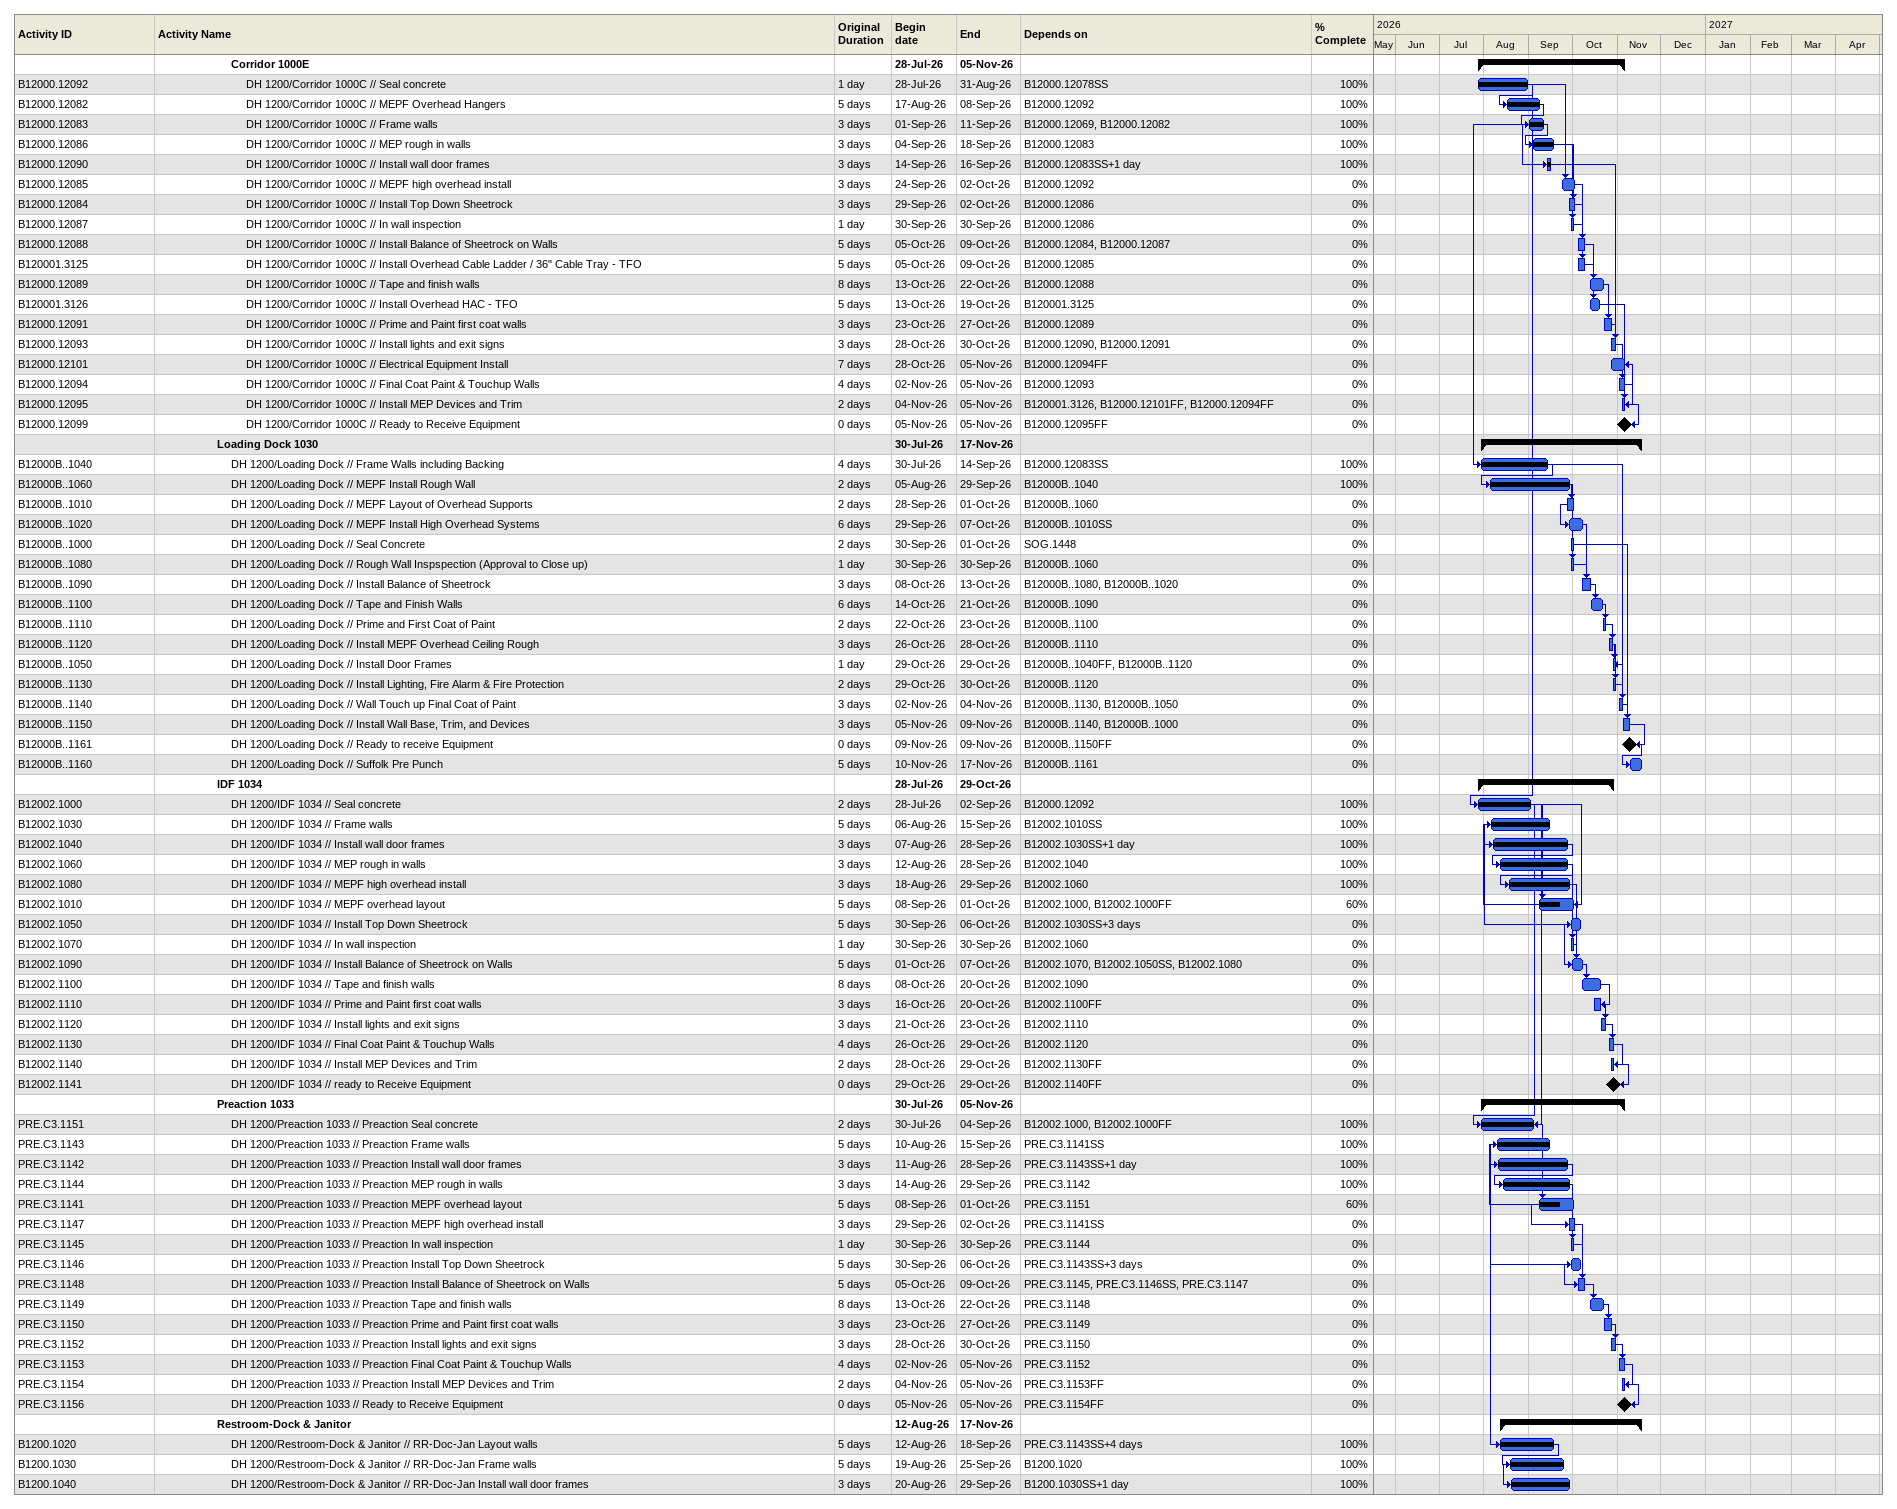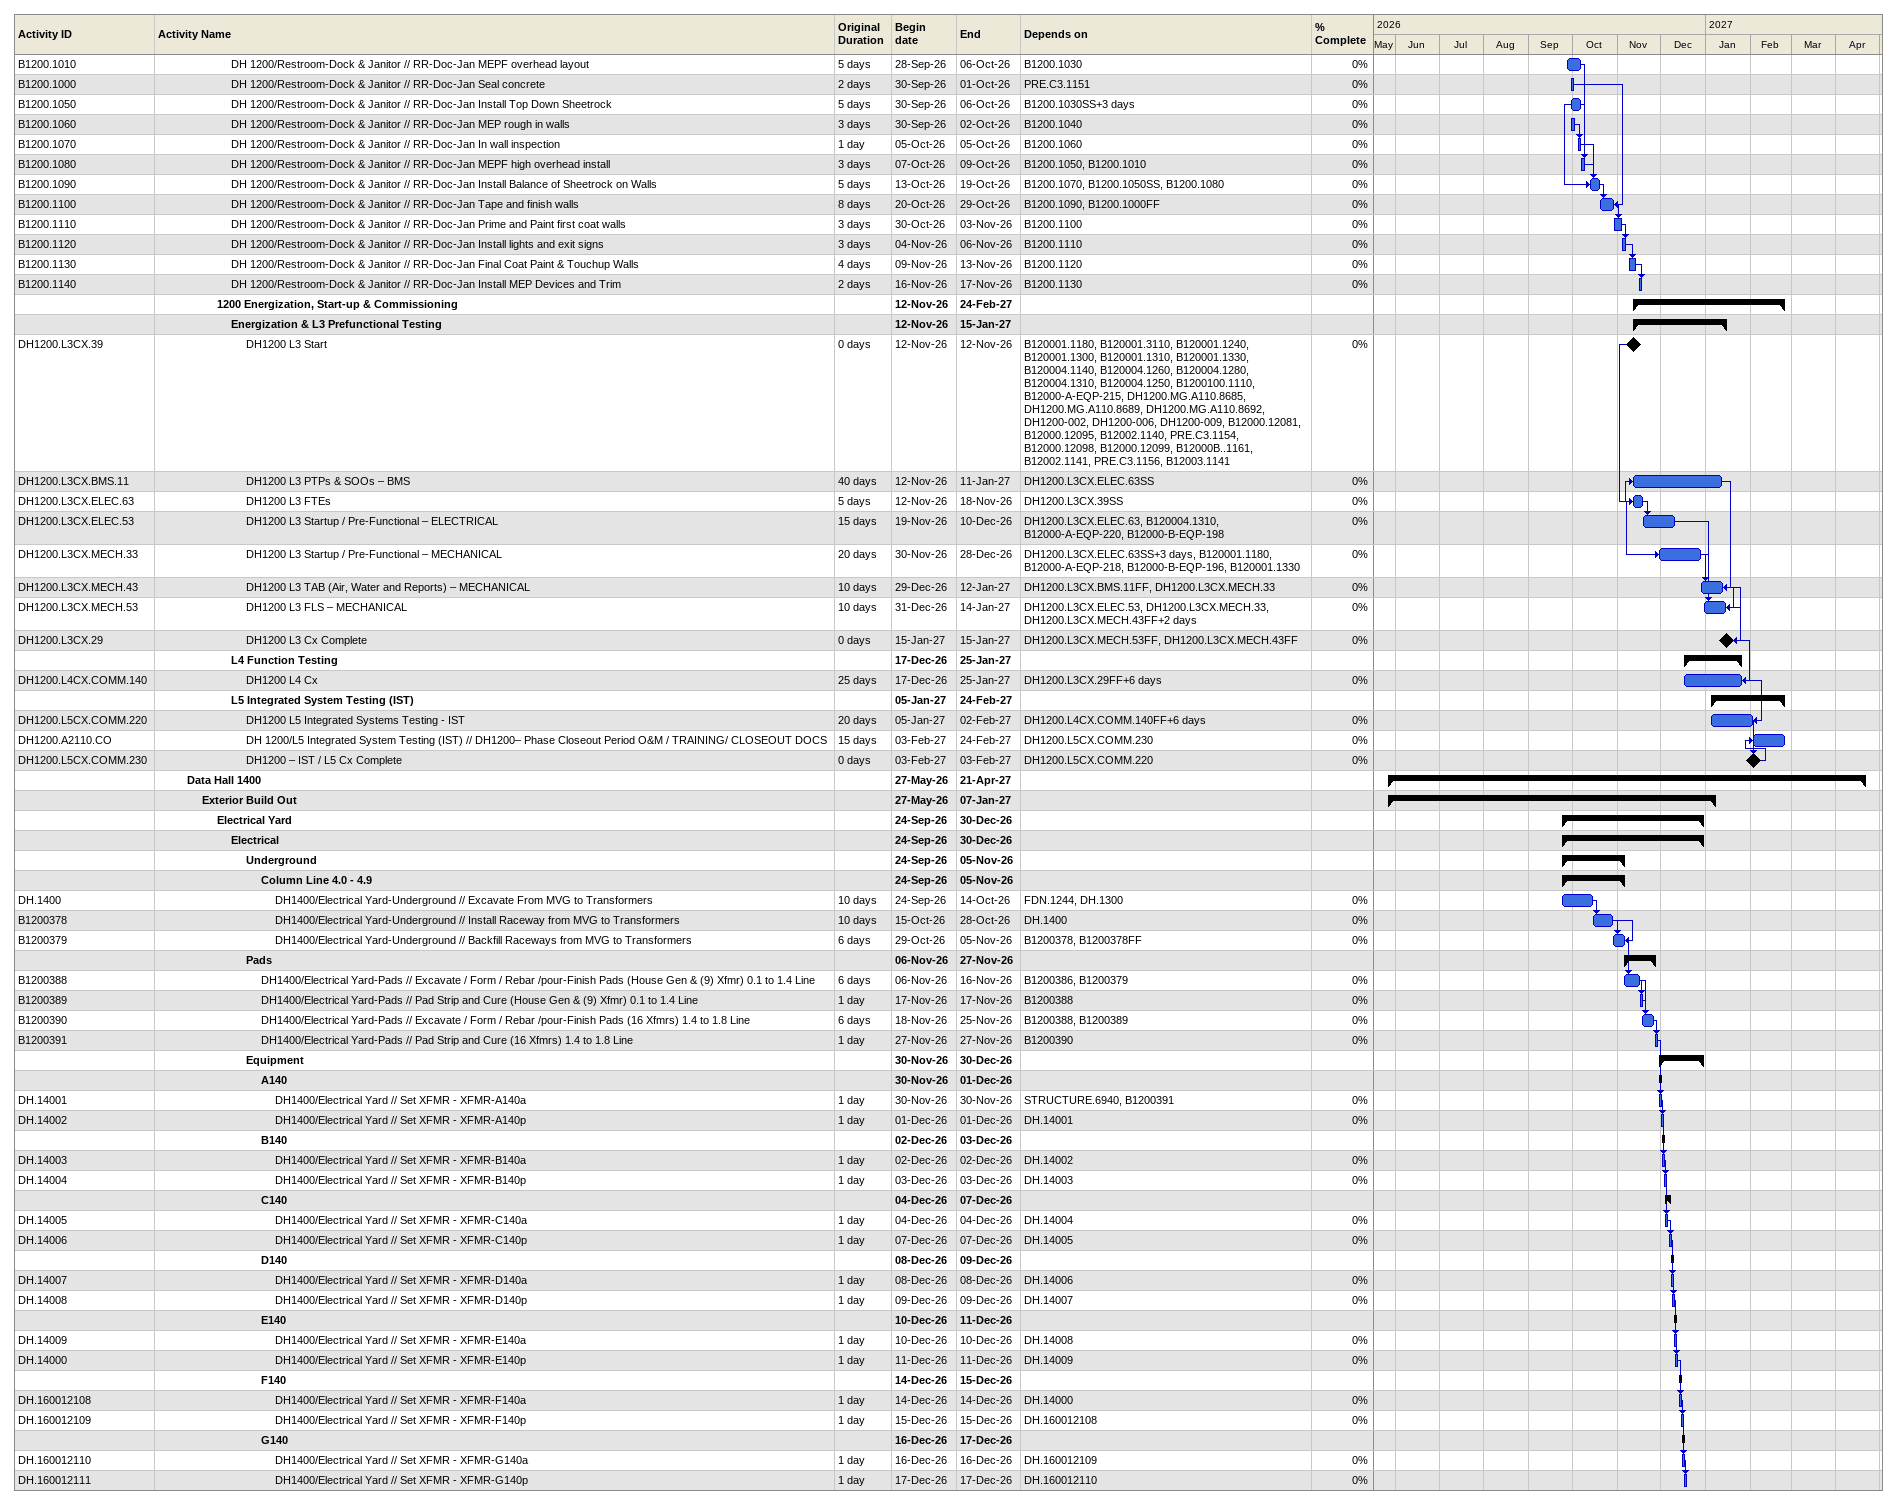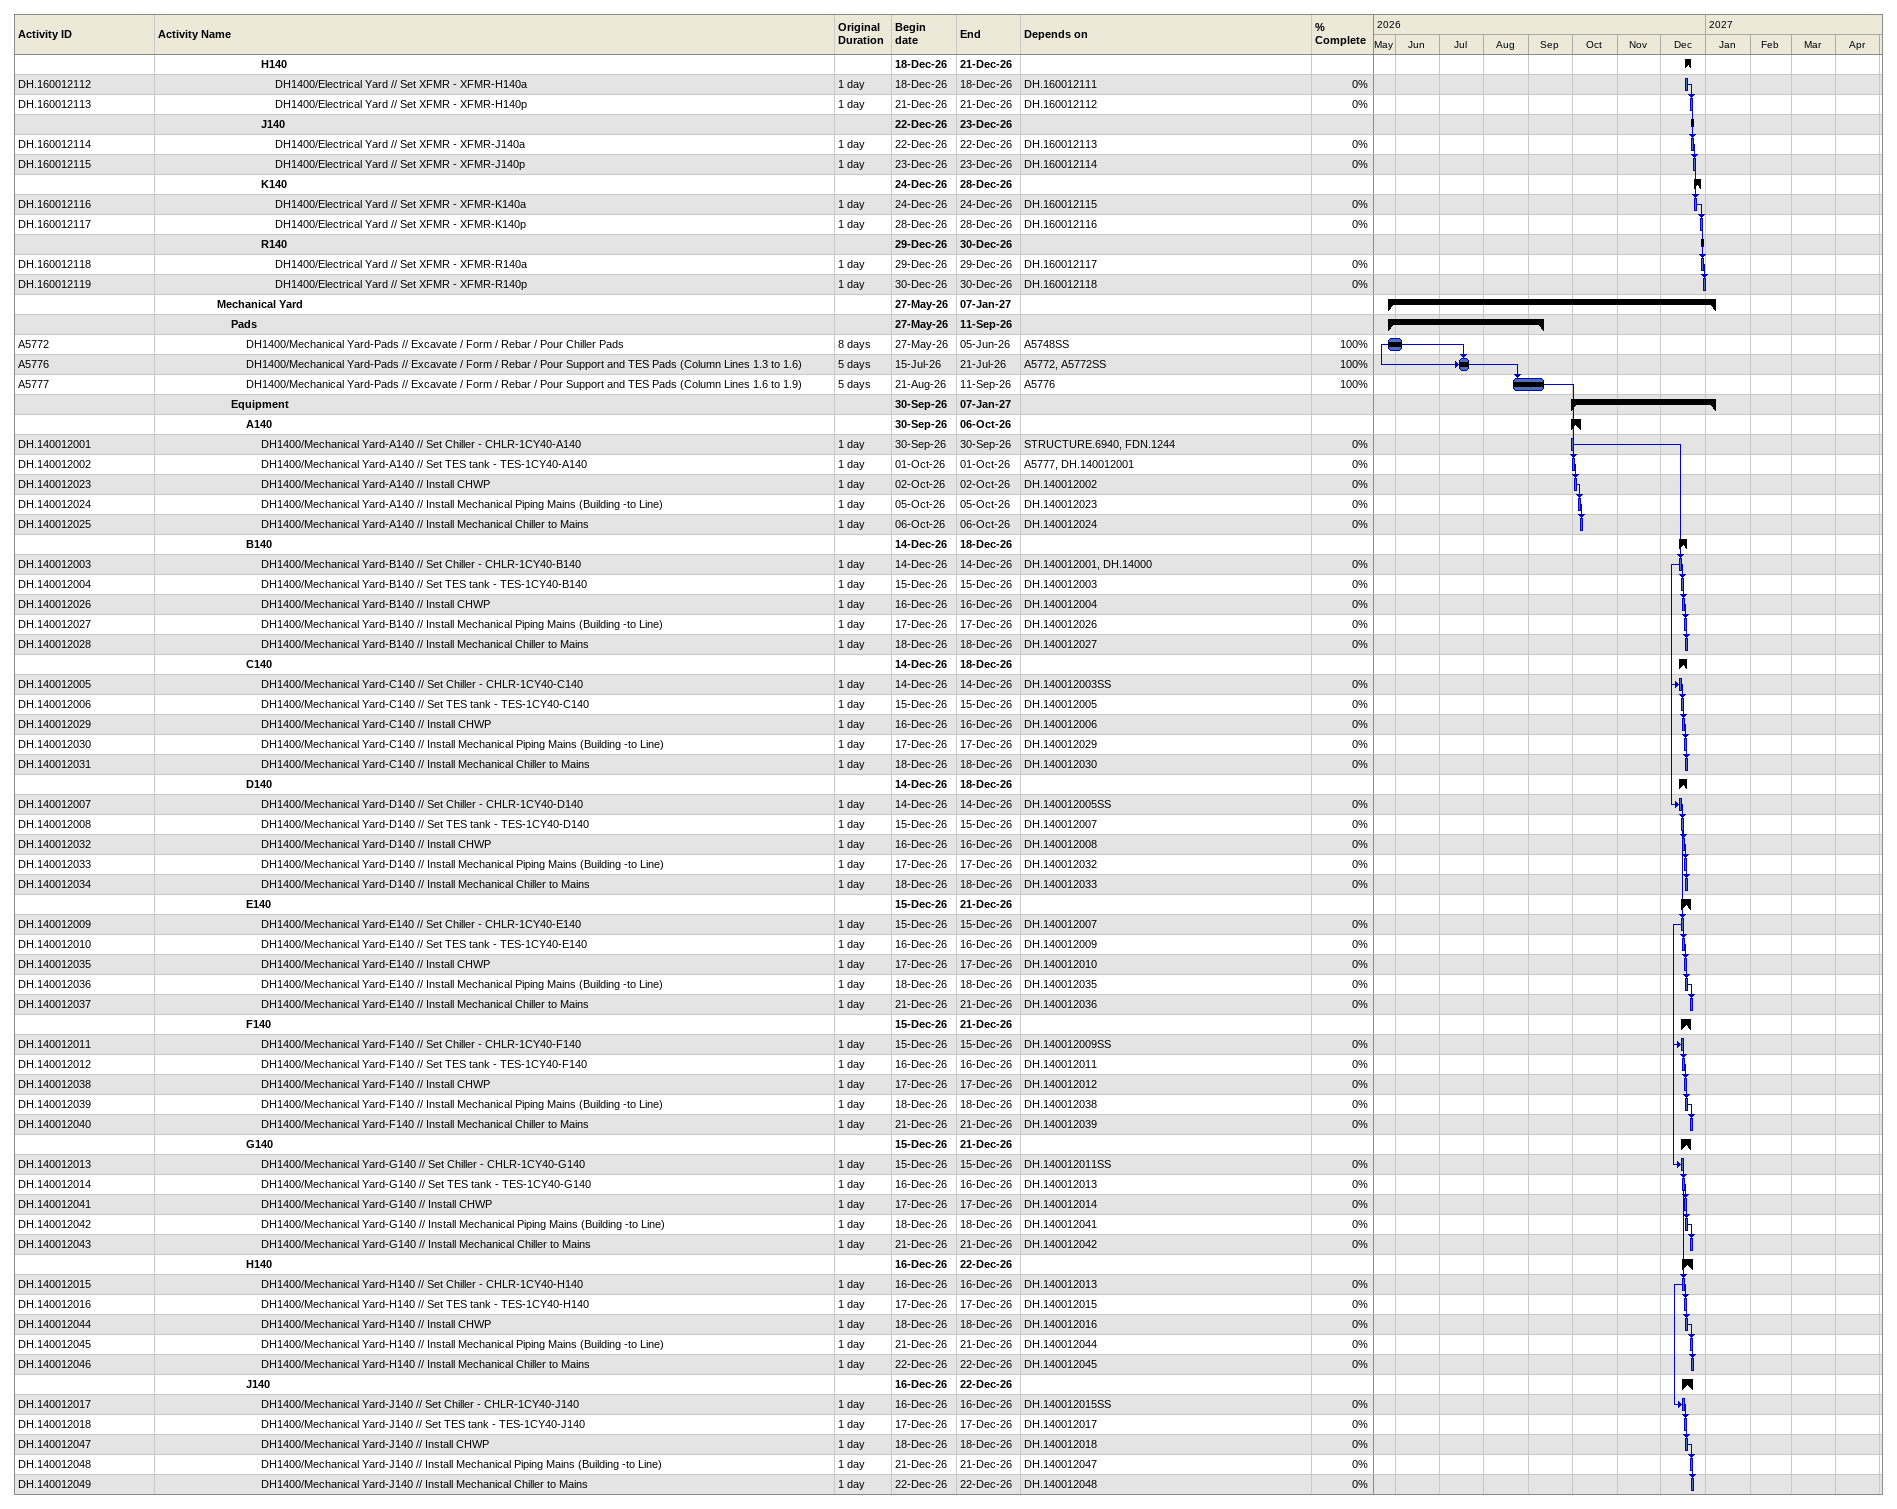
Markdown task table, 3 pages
| ID | Level | Task | Original duration | Start | Finish | Predecessors | % complete |
|---|---|---|---|---|---|---|---|
|  | 6 | **Corridor 1000E** |  | 2026-07-28 | 2026-11-05 |  |  |
| B12000.12092 | 7 | DH 1200/Corridor 1000C // Seal concrete | 1d | 2026-07-28 | 2026-08-31 | B12000.12078SS | 100 |
| B12000.12082 | 7 | DH 1200/Corridor 1000C // MEPF Overhead Hangers | 5d | 2026-08-17 | 2026-09-08 | B12000.12092 | 100 |
| B12000.12083 | 7 | DH 1200/Corridor 1000C // Frame walls | 3d | 2026-09-01 | 2026-09-11 | B12000.12069, B12000.12082 | 100 |
| B12000.12086 | 7 | DH 1200/Corridor 1000C // MEP rough in walls | 3d | 2026-09-04 | 2026-09-18 | B12000.12083 | 100 |
| B12000.12090 | 7 | DH 1200/Corridor 1000C // Install wall door frames | 3d | 2026-09-14 | 2026-09-16 | B12000.12083SS+1d | 100 |
| B12000.12085 | 7 | DH 1200/Corridor 1000C // MEPF high overhead install | 3d | 2026-09-24 | 2026-10-02 | B12000.12092 | 0 |
| B12000.12084 | 7 | DH 1200/Corridor 1000C // Install Top Down Sheetrock | 3d | 2026-09-29 | 2026-10-02 | B12000.12086 | 0 |
| B12000.12087 | 7 | DH 1200/Corridor 1000C // In wall inspection | 1d | 2026-09-30 | 2026-09-30 | B12000.12086 | 0 |
| B12000.12088 | 7 | DH 1200/Corridor 1000C // Install Balance of Sheetrock on Walls | 5d | 2026-10-05 | 2026-10-09 | B12000.12084, B12000.12087 | 0 |
| B120001.3125 | 7 | DH 1200/Corridor 1000C // Install Overhead Cable Ladder / 36" Cable Tray - TFO | 5d | 2026-10-05 | 2026-10-09 | B12000.12085 | 0 |
| B12000.12089 | 7 | DH 1200/Corridor 1000C // Tape and finish walls | 8d | 2026-10-13 | 2026-10-22 | B12000.12088 | 0 |
| B120001.3126 | 7 | DH 1200/Corridor 1000C // Install Overhead HAC - TFO | 5d | 2026-10-13 | 2026-10-19 | B120001.3125 | 0 |
| B12000.12091 | 7 | DH 1200/Corridor 1000C // Prime and Paint first coat walls | 3d | 2026-10-23 | 2026-10-27 | B12000.12089 | 0 |
| B12000.12093 | 7 | DH 1200/Corridor 1000C // Install lights and exit signs | 3d | 2026-10-28 | 2026-10-30 | B12000.12090, B12000.12091 | 0 |
| B12000.12101 | 7 | DH 1200/Corridor 1000C // Electrical Equipment Install | 7d | 2026-10-28 | 2026-11-05 | B12000.12094FF | 0 |
| B12000.12094 | 7 | DH 1200/Corridor 1000C // Final Coat Paint & Touchup Walls | 4d | 2026-11-02 | 2026-11-05 | B12000.12093 | 0 |
| B12000.12095 | 7 | DH 1200/Corridor 1000C // Install MEP Devices and Trim | 2d | 2026-11-04 | 2026-11-05 | B120001.3126, B12000.12101FF, B12000.12094FF | 0 |
| B12000.12099 | 7 | DH 1200/Corridor 1000C // Ready to Receive Equipment | 0d | 2026-11-05 | 2026-11-05 | B12000.12095FF | 0 |
|  | 5 | **Loading Dock 1030** |  | 2026-07-30 | 2026-11-17 |  |  |
| B12000B..1040 | 6 | DH 1200/Loading Dock // Frame Walls including Backing | 4d | 2026-07-30 | 2026-09-14 | B12000.12083SS | 100 |
| B12000B..1060 | 6 | DH 1200/Loading Dock // MEPF Install Rough Wall | 2d | 2026-08-05 | 2026-09-29 | B12000B..1040 | 100 |
| B12000B..1010 | 6 | DH 1200/Loading Dock // MEPF Layout of Overhead Supports | 2d | 2026-09-28 | 2026-10-01 | B12000B..1060 | 0 |
| B12000B..1020 | 6 | DH 1200/Loading Dock // MEPF Install High Overhead Systems | 6d | 2026-09-29 | 2026-10-07 | B12000B..1010SS | 0 |
| B12000B..1000 | 6 | DH 1200/Loading Dock // Seal Concrete | 2d | 2026-09-30 | 2026-10-01 | SOG.1448 | 0 |
| B12000B..1080 | 6 | DH 1200/Loading Dock // Rough Wall Inspspection (Approval to Close up) | 1d | 2026-09-30 | 2026-09-30 | B12000B..1060 | 0 |
| B12000B..1090 | 6 | DH 1200/Loading Dock // Install Balance of Sheetrock | 3d | 2026-10-08 | 2026-10-13 | B12000B..1080, B12000B..1020 | 0 |
| B12000B..1100 | 6 | DH 1200/Loading Dock // Tape and Finish Walls | 6d | 2026-10-14 | 2026-10-21 | B12000B..1090 | 0 |
| B12000B..1110 | 6 | DH 1200/Loading Dock // Prime and First Coat of Paint | 2d | 2026-10-22 | 2026-10-23 | B12000B..1100 | 0 |
| B12000B..1120 | 6 | DH 1200/Loading Dock // Install MEPF Overhead Ceiling Rough | 3d | 2026-10-26 | 2026-10-28 | B12000B..1110 | 0 |
| B12000B..1050 | 6 | DH 1200/Loading Dock // Install Door Frames | 1d | 2026-10-29 | 2026-10-29 | B12000B..1040FF, B12000B..1120 | 0 |
| B12000B..1130 | 6 | DH 1200/Loading Dock // Install Lighting, Fire Alarm & Fire Protection | 2d | 2026-10-29 | 2026-10-30 | B12000B..1120 | 0 |
| B12000B..1140 | 6 | DH 1200/Loading Dock // Wall Touch up Final Coat of Paint | 3d | 2026-11-02 | 2026-11-04 | B12000B..1130, B12000B..1050 | 0 |
| B12000B..1150 | 6 | DH 1200/Loading Dock // Install Wall Base, Trim, and Devices | 3d | 2026-11-05 | 2026-11-09 | B12000B..1140, B12000B..1000 | 0 |
| B12000B..1161 | 6 | DH 1200/Loading Dock // Ready to receive Equipment | 0d | 2026-11-09 | 2026-11-09 | B12000B..1150FF | 0 |
| B12000B..1160 | 6 | DH 1200/Loading Dock // Suffolk Pre Punch | 5d | 2026-11-10 | 2026-11-17 | B12000B..1161 | 0 |
|  | 5 | **IDF 1034** |  | 2026-07-28 | 2026-10-29 |  |  |
| B12002.1000 | 6 | DH 1200/IDF 1034 // Seal concrete | 2d | 2026-07-28 | 2026-09-02 | B12000.12092 | 100 |
| B12002.1030 | 6 | DH 1200/IDF 1034 // Frame walls | 5d | 2026-08-06 | 2026-09-15 | B12002.1010SS | 100 |
| B12002.1040 | 6 | DH 1200/IDF 1034 // Install wall door frames | 3d | 2026-08-07 | 2026-09-28 | B12002.1030SS+1d | 100 |
| B12002.1060 | 6 | DH 1200/IDF 1034 // MEP rough in walls | 3d | 2026-08-12 | 2026-09-28 | B12002.1040 | 100 |
| B12002.1080 | 6 | DH 1200/IDF 1034 // MEPF high overhead install | 3d | 2026-08-18 | 2026-09-29 | B12002.1060 | 100 |
| B12002.1010 | 6 | DH 1200/IDF 1034 // MEPF overhead layout | 5d | 2026-09-08 | 2026-10-01 | B12002.1000, B12002.1000FF | 60 |
| B12002.1050 | 6 | DH 1200/IDF 1034 // Install Top Down Sheetrock | 5d | 2026-09-30 | 2026-10-06 | B12002.1030SS+3d | 0 |
| B12002.1070 | 6 | DH 1200/IDF 1034 // In wall inspection | 1d | 2026-09-30 | 2026-09-30 | B12002.1060 | 0 |
| B12002.1090 | 6 | DH 1200/IDF 1034 // Install Balance of Sheetrock on Walls | 5d | 2026-10-01 | 2026-10-07 | B12002.1070, B12002.1050SS, B12002.1080 | 0 |
| B12002.1100 | 6 | DH 1200/IDF 1034 // Tape and finish walls | 8d | 2026-10-08 | 2026-10-20 | B12002.1090 | 0 |
| B12002.1110 | 6 | DH 1200/IDF 1034 // Prime and Paint first coat walls | 3d | 2026-10-16 | 2026-10-20 | B12002.1100FF | 0 |
| B12002.1120 | 6 | DH 1200/IDF 1034 // Install lights and exit signs | 3d | 2026-10-21 | 2026-10-23 | B12002.1110 | 0 |
| B12002.1130 | 6 | DH 1200/IDF 1034 // Final Coat Paint & Touchup Walls | 4d | 2026-10-26 | 2026-10-29 | B12002.1120 | 0 |
| B12002.1140 | 6 | DH 1200/IDF 1034 // Install MEP Devices and Trim | 2d | 2026-10-28 | 2026-10-29 | B12002.1130FF | 0 |
| B12002.1141 | 6 | DH 1200/IDF 1034 // ready to Receive Equipment | 0d | 2026-10-29 | 2026-10-29 | B12002.1140FF | 0 |
|  | 5 | **Preaction 1033** |  | 2026-07-30 | 2026-11-05 |  |  |
| PRE.C3.1151 | 6 | DH 1200/Preaction 1033 // Preaction Seal concrete | 2d | 2026-07-30 | 2026-09-04 | B12002.1000, B12002.1000FF | 100 |
| PRE.C3.1143 | 6 | DH 1200/Preaction 1033 // Preaction Frame walls | 5d | 2026-08-10 | 2026-09-15 | PRE.C3.1141SS | 100 |
| PRE.C3.1142 | 6 | DH 1200/Preaction 1033 // Preaction Install wall door frames | 3d | 2026-08-11 | 2026-09-28 | PRE.C3.1143SS+1d | 100 |
| PRE.C3.1144 | 6 | DH 1200/Preaction 1033 // Preaction MEP rough in walls | 3d | 2026-08-14 | 2026-09-29 | PRE.C3.1142 | 100 |
| PRE.C3.1141 | 6 | DH 1200/Preaction 1033 // Preaction MEPF overhead layout | 5d | 2026-09-08 | 2026-10-01 | PRE.C3.1151 | 60 |
| PRE.C3.1147 | 6 | DH 1200/Preaction 1033 // Preaction MEPF high overhead install | 3d | 2026-09-29 | 2026-10-02 | PRE.C3.1141SS | 0 |
| PRE.C3.1145 | 6 | DH 1200/Preaction 1033 // Preaction In wall inspection | 1d | 2026-09-30 | 2026-09-30 | PRE.C3.1144 | 0 |
| PRE.C3.1146 | 6 | DH 1200/Preaction 1033 // Preaction Install Top Down Sheetrock | 5d | 2026-09-30 | 2026-10-06 | PRE.C3.1143SS+3d | 0 |
| PRE.C3.1148 | 6 | DH 1200/Preaction 1033 // Preaction Install Balance of Sheetrock on Walls | 5d | 2026-10-05 | 2026-10-09 | PRE.C3.1145, PRE.C3.1146SS, PRE.C3.1147 | 0 |
| PRE.C3.1149 | 6 | DH 1200/Preaction 1033 // Preaction Tape and finish walls | 8d | 2026-10-13 | 2026-10-22 | PRE.C3.1148 | 0 |
| PRE.C3.1150 | 6 | DH 1200/Preaction 1033 // Preaction Prime and Paint first coat walls | 3d | 2026-10-23 | 2026-10-27 | PRE.C3.1149 | 0 |
| PRE.C3.1152 | 6 | DH 1200/Preaction 1033 // Preaction Install lights and exit signs | 3d | 2026-10-28 | 2026-10-30 | PRE.C3.1150 | 0 |
| PRE.C3.1153 | 6 | DH 1200/Preaction 1033 // Preaction Final Coat Paint & Touchup Walls | 4d | 2026-11-02 | 2026-11-05 | PRE.C3.1152 | 0 |
| PRE.C3.1154 | 6 | DH 1200/Preaction 1033 // Preaction Install MEP Devices and Trim | 2d | 2026-11-04 | 2026-11-05 | PRE.C3.1153FF | 0 |
| PRE.C3.1156 | 6 | DH 1200/Preaction 1033 // Ready to Receive Equipment | 0d | 2026-11-05 | 2026-11-05 | PRE.C3.1154FF | 0 |
|  | 5 | **Restroom-Dock & Janitor** |  | 2026-08-12 | 2026-11-17 |  |  |
| B1200.1020 | 6 | DH 1200/Restroom-Dock & Janitor // RR-Doc-Jan Layout walls | 5d | 2026-08-12 | 2026-09-18 | PRE.C3.1143SS+4d | 100 |
| B1200.1030 | 6 | DH 1200/Restroom-Dock & Janitor // RR-Doc-Jan Frame walls | 5d | 2026-08-19 | 2026-09-25 | B1200.1020 | 100 |
| B1200.1040 | 6 | DH 1200/Restroom-Dock & Janitor // RR-Doc-Jan Install wall door frames | 3d | 2026-08-20 | 2026-09-29 | B1200.1030SS+1d | 100 |
| B1200.1010 | 6 | DH 1200/Restroom-Dock & Janitor // RR-Doc-Jan MEPF overhead layout | 5d | 2026-09-28 | 2026-10-06 | B1200.1030 | 0 |
| B1200.1000 | 6 | DH 1200/Restroom-Dock & Janitor // RR-Doc-Jan Seal concrete | 2d | 2026-09-30 | 2026-10-01 | PRE.C3.1151 | 0 |
| B1200.1050 | 6 | DH 1200/Restroom-Dock & Janitor // RR-Doc-Jan Install Top Down Sheetrock | 5d | 2026-09-30 | 2026-10-06 | B1200.1030SS+3d | 0 |
| B1200.1060 | 6 | DH 1200/Restroom-Dock & Janitor // RR-Doc-Jan MEP rough in walls | 3d | 2026-09-30 | 2026-10-02 | B1200.1040 | 0 |
| B1200.1070 | 6 | DH 1200/Restroom-Dock & Janitor // RR-Doc-Jan In wall inspection | 1d | 2026-10-05 | 2026-10-05 | B1200.1060 | 0 |
| B1200.1080 | 6 | DH 1200/Restroom-Dock & Janitor // RR-Doc-Jan MEPF high overhead install | 3d | 2026-10-07 | 2026-10-09 | B1200.1050, B1200.1010 | 0 |
| B1200.1090 | 6 | DH 1200/Restroom-Dock & Janitor // RR-Doc-Jan Install Balance of Sheetrock on Walls | 5d | 2026-10-13 | 2026-10-19 | B1200.1070, B1200.1050SS, B1200.1080 | 0 |
| B1200.1100 | 6 | DH 1200/Restroom-Dock & Janitor // RR-Doc-Jan Tape and finish walls | 8d | 2026-10-20 | 2026-10-29 | B1200.1090, B1200.1000FF | 0 |
| B1200.1110 | 6 | DH 1200/Restroom-Dock & Janitor // RR-Doc-Jan Prime and Paint first coat walls | 3d | 2026-10-30 | 2026-11-03 | B1200.1100 | 0 |
| B1200.1120 | 6 | DH 1200/Restroom-Dock & Janitor // RR-Doc-Jan Install lights and exit signs | 3d | 2026-11-04 | 2026-11-06 | B1200.1110 | 0 |
| B1200.1130 | 6 | DH 1200/Restroom-Dock & Janitor // RR-Doc-Jan Final Coat Paint & Touchup Walls | 4d | 2026-11-09 | 2026-11-13 | B1200.1120 | 0 |
| B1200.1140 | 6 | DH 1200/Restroom-Dock & Janitor // RR-Doc-Jan Install MEP Devices and Trim | 2d | 2026-11-16 | 2026-11-17 | B1200.1130 | 0 |
|  | 5 | **1200 Energization, Start-up & Commissioning** |  | 2026-11-12 | 2027-02-24 |  |  |
|  | 6 | **Energization & L3 Prefunctional Testing** |  | 2026-11-12 | 2027-01-15 |  |  |
| DH1200.L3CX.39 | 7 | DH1200 L3 Start | 0d | 2026-11-12 | 2026-11-12 | B120001.1180, B120001.3110, B120001.1240, B120001.1300, B120001.1310, B120001.1330, B120004.1140, B120004.1260, B120004.1280, B120004.1310, B120004.1250, B1200100.1110, B12000-A-EQP-215, DH1200.MG.A110.8685, DH1200.MG.A110.8689, DH1200.MG.A110.8692, DH1200-002, DH1200-006, DH1200-009, B12000.12081, B12000.12095, B12002.1140, PRE.C3.1154, B12000.12098, B12000.12099, B12000B..1161, B12002.1141, PRE.C3.1156, B12003.1141 | 0 |
| DH1200.L3CX.BMS.11 | 7 | DH1200 L3 PTPs & SOOs – BMS | 40d | 2026-11-12 | 2027-01-11 | DH1200.L3CX.ELEC.63SS | 0 |
| DH1200.L3CX.ELEC.63 | 7 | DH1200 L3 FTEs | 5d | 2026-11-12 | 2026-11-18 | DH1200.L3CX.39SS | 0 |
| DH1200.L3CX.ELEC.53 | 7 | DH1200 L3 Startup / Pre-Functional – ELECTRICAL | 15d | 2026-11-19 | 2026-12-10 | DH1200.L3CX.ELEC.63, B120004.1310, B12000-A-EQP-220, B12000-B-EQP-198 | 0 |
| DH1200.L3CX.MECH.33 | 7 | DH1200 L3 Startup / Pre-Functional – MECHANICAL | 20d | 2026-11-30 | 2026-12-28 | DH1200.L3CX.ELEC.63SS+3d, B120001.1180, B12000-A-EQP-218, B12000-B-EQP-196, B120001.1330 | 0 |
| DH1200.L3CX.MECH.43 | 7 | DH1200 L3 TAB (Air, Water and Reports) – MECHANICAL | 10d | 2026-12-29 | 2027-01-12 | DH1200.L3CX.BMS.11FF, DH1200.L3CX.MECH.33 | 0 |
| DH1200.L3CX.MECH.53 | 7 | DH1200 L3 FLS – MECHANICAL | 10d | 2026-12-31 | 2027-01-14 | DH1200.L3CX.ELEC.53, DH1200.L3CX.MECH.33, DH1200.L3CX.MECH.43FF+2d | 0 |
| DH1200.L3CX.29 | 7 | DH1200 L3 Cx Complete | 0d | 2027-01-15 | 2027-01-15 | DH1200.L3CX.MECH.53FF, DH1200.L3CX.MECH.43FF | 0 |
|  | 6 | **L4 Function Testing** |  | 2026-12-17 | 2027-01-25 |  |  |
| DH1200.L4CX.COMM.140 | 7 | DH1200 L4 Cx | 25d | 2026-12-17 | 2027-01-25 | DH1200.L3CX.29FF+6d | 0 |
|  | 6 | **L5 Integrated System Testing (IST)** |  | 2027-01-05 | 2027-02-24 |  |  |
| DH1200.L5CX.COMM.220 | 7 | DH1200 L5 Integrated Systems Testing - IST | 20d | 2027-01-05 | 2027-02-02 | DH1200.L4CX.COMM.140FF+6d | 0 |
| DH1200.A2110.CO | 7 | DH 1200/L5 Integrated System Testing (IST) // DH1200– Phase Closeout Period O&M / TRAINING/ CLOSEOUT DOCS | 15d | 2027-02-03 | 2027-02-24 | DH1200.L5CX.COMM.230 | 0 |
| DH1200.L5CX.COMM.230 | 7 | DH1200 – IST / L5 Cx Complete | 0d | 2027-02-03 | 2027-02-03 | DH1200.L5CX.COMM.220 | 0 |
|  | 3 | **Data Hall 1400** |  | 2026-05-27 | 2027-04-21 |  |  |
|  | 4 | **Exterior Build Out** |  | 2026-05-27 | 2027-01-07 |  |  |
|  | 5 | **Electrical Yard** |  | 2026-09-24 | 2026-12-30 |  |  |
|  | 6 | **Electrical** |  | 2026-09-24 | 2026-12-30 |  |  |
|  | 7 | **Underground** |  | 2026-09-24 | 2026-11-05 |  |  |
|  | 8 | **Column Line 4.0 - 4.9** |  | 2026-09-24 | 2026-11-05 |  |  |
| DH.1400 | 9 | DH1400/Electrical Yard-Underground // Excavate From MVG to Transformers | 10d | 2026-09-24 | 2026-10-14 | FDN.1244, DH.1300 | 0 |
| B1200378 | 9 | DH1400/Electrical Yard-Underground // Install Raceway from MVG to Transformers | 10d | 2026-10-15 | 2026-10-28 | DH.1400 | 0 |
| B1200379 | 9 | DH1400/Electrical Yard-Underground // Backfill Raceways from MVG to Transformers | 6d | 2026-10-29 | 2026-11-05 | B1200378, B1200378FF | 0 |
|  | 7 | **Pads** |  | 2026-11-06 | 2026-11-27 |  |  |
| B1200388 | 8 | DH1400/Electrical Yard-Pads // Excavate / Form / Rebar /pour-Finish Pads (House Gen & (9) Xfmr) 0.1 to 1.4 Line | 6d | 2026-11-06 | 2026-11-16 | B1200386, B1200379 | 0 |
| B1200389 | 8 | DH1400/Electrical Yard-Pads // Pad Strip and Cure (House Gen & (9) Xfmr) 0.1 to 1.4 Line | 1d | 2026-11-17 | 2026-11-17 | B1200388 | 0 |
| B1200390 | 8 | DH1400/Electrical Yard-Pads // Excavate / Form / Rebar /pour-Finish Pads (16 Xfmrs) 1.4 to 1.8 Line | 6d | 2026-11-18 | 2026-11-25 | B1200388, B1200389 | 0 |
| B1200391 | 8 | DH1400/Electrical Yard-Pads // Pad Strip and Cure (16 Xfmrs) 1.4 to 1.8 Line | 1d | 2026-11-27 | 2026-11-27 | B1200390 | 0 |
|  | 7 | **Equipment** |  | 2026-11-30 | 2026-12-30 |  |  |
|  | 8 | **A140** |  | 2026-11-30 | 2026-12-01 |  |  |
| DH.14001 | 9 | DH1400/Electrical Yard // Set XFMR - XFMR-A140a | 1d | 2026-11-30 | 2026-11-30 | STRUCTURE.6940, B1200391 | 0 |
| DH.14002 | 9 | DH1400/Electrical Yard // Set XFMR - XFMR-A140p | 1d | 2026-12-01 | 2026-12-01 | DH.14001 | 0 |
|  | 8 | **B140** |  | 2026-12-02 | 2026-12-03 |  |  |
| DH.14003 | 9 | DH1400/Electrical Yard // Set XFMR - XFMR-B140a | 1d | 2026-12-02 | 2026-12-02 | DH.14002 | 0 |
| DH.14004 | 9 | DH1400/Electrical Yard // Set XFMR - XFMR-B140p | 1d | 2026-12-03 | 2026-12-03 | DH.14003 | 0 |
|  | 8 | **C140** |  | 2026-12-04 | 2026-12-07 |  |  |
| DH.14005 | 9 | DH1400/Electrical Yard // Set XFMR - XFMR-C140a | 1d | 2026-12-04 | 2026-12-04 | DH.14004 | 0 |
| DH.14006 | 9 | DH1400/Electrical Yard // Set XFMR - XFMR-C140p | 1d | 2026-12-07 | 2026-12-07 | DH.14005 | 0 |
|  | 8 | **D140** |  | 2026-12-08 | 2026-12-09 |  |  |
| DH.14007 | 9 | DH1400/Electrical Yard // Set XFMR - XFMR-D140a | 1d | 2026-12-08 | 2026-12-08 | DH.14006 | 0 |
| DH.14008 | 9 | DH1400/Electrical Yard // Set XFMR - XFMR-D140p | 1d | 2026-12-09 | 2026-12-09 | DH.14007 | 0 |
|  | 8 | **E140** |  | 2026-12-10 | 2026-12-11 |  |  |
| DH.14009 | 9 | DH1400/Electrical Yard // Set XFMR - XFMR-E140a | 1d | 2026-12-10 | 2026-12-10 | DH.14008 | 0 |
| DH.14000 | 9 | DH1400/Electrical Yard // Set XFMR - XFMR-E140p | 1d | 2026-12-11 | 2026-12-11 | DH.14009 | 0 |
|  | 8 | **F140** |  | 2026-12-14 | 2026-12-15 |  |  |
| DH.160012108 | 9 | DH1400/Electrical Yard // Set XFMR - XFMR-F140a | 1d | 2026-12-14 | 2026-12-14 | DH.14000 | 0 |
| DH.160012109 | 9 | DH1400/Electrical Yard // Set XFMR - XFMR-F140p | 1d | 2026-12-15 | 2026-12-15 | DH.160012108 | 0 |
|  | 8 | **G140** |  | 2026-12-16 | 2026-12-17 |  |  |
| DH.160012110 | 9 | DH1400/Electrical Yard // Set XFMR - XFMR-G140a | 1d | 2026-12-16 | 2026-12-16 | DH.160012109 | 0 |
| DH.160012111 | 9 | DH1400/Electrical Yard // Set XFMR - XFMR-G140p | 1d | 2026-12-17 | 2026-12-17 | DH.160012110 | 0 |
|  | 8 | **H140** |  | 2026-12-18 | 2026-12-21 |  |  |
| DH.160012112 | 9 | DH1400/Electrical Yard // Set XFMR - XFMR-H140a | 1d | 2026-12-18 | 2026-12-18 | DH.160012111 | 0 |
| DH.160012113 | 9 | DH1400/Electrical Yard // Set XFMR - XFMR-H140p | 1d | 2026-12-21 | 2026-12-21 | DH.160012112 | 0 |
|  | 8 | **J140** |  | 2026-12-22 | 2026-12-23 |  |  |
| DH.160012114 | 9 | DH1400/Electrical Yard // Set XFMR - XFMR-J140a | 1d | 2026-12-22 | 2026-12-22 | DH.160012113 | 0 |
| DH.160012115 | 9 | DH1400/Electrical Yard // Set XFMR - XFMR-J140p | 1d | 2026-12-23 | 2026-12-23 | DH.160012114 | 0 |
|  | 8 | **K140** |  | 2026-12-24 | 2026-12-28 |  |  |
| DH.160012116 | 9 | DH1400/Electrical Yard // Set XFMR - XFMR-K140a | 1d | 2026-12-24 | 2026-12-24 | DH.160012115 | 0 |
| DH.160012117 | 9 | DH1400/Electrical Yard // Set XFMR - XFMR-K140p | 1d | 2026-12-28 | 2026-12-28 | DH.160012116 | 0 |
|  | 8 | **R140** |  | 2026-12-29 | 2026-12-30 |  |  |
| DH.160012118 | 9 | DH1400/Electrical Yard // Set XFMR - XFMR-R140a | 1d | 2026-12-29 | 2026-12-29 | DH.160012117 | 0 |
| DH.160012119 | 9 | DH1400/Electrical Yard // Set XFMR - XFMR-R140p | 1d | 2026-12-30 | 2026-12-30 | DH.160012118 | 0 |
|  | 5 | **Mechanical Yard** |  | 2026-05-27 | 2027-01-07 |  |  |
|  | 6 | **Pads** |  | 2026-05-27 | 2026-09-11 |  |  |
| A5772 | 7 | DH1400/Mechanical Yard-Pads // Excavate / Form / Rebar / Pour Chiller Pads | 8d | 2026-05-27 | 2026-06-05 | A5748SS | 100 |
| A5776 | 7 | DH1400/Mechanical Yard-Pads // Excavate / Form / Rebar / Pour Support and TES Pads (Column Lines 1.3 to 1.6) | 5d | 2026-07-15 | 2026-07-21 | A5772, A5772SS | 100 |
| A5777 | 7 | DH1400/Mechanical Yard-Pads // Excavate / Form / Rebar / Pour Support and TES Pads (Column Lines 1.6 to 1.9) | 5d | 2026-08-21 | 2026-09-11 | A5776 | 100 |
|  | 6 | **Equipment** |  | 2026-09-30 | 2027-01-07 |  |  |
|  | 7 | **A140** |  | 2026-09-30 | 2026-10-06 |  |  |
| DH.140012001 | 8 | DH1400/Mechanical Yard-A140 // Set Chiller - CHLR-1CY40-A140 | 1d | 2026-09-30 | 2026-09-30 | STRUCTURE.6940, FDN.1244 | 0 |
| DH.140012002 | 8 | DH1400/Mechanical Yard-A140 // Set TES tank - TES-1CY40-A140 | 1d | 2026-10-01 | 2026-10-01 | A5777, DH.140012001 | 0 |
| DH.140012023 | 8 | DH1400/Mechanical Yard-A140 // Install CHWP | 1d | 2026-10-02 | 2026-10-02 | DH.140012002 | 0 |
| DH.140012024 | 8 | DH1400/Mechanical Yard-A140 // Install Mechanical Piping Mains (Building -to Line) | 1d | 2026-10-05 | 2026-10-05 | DH.140012023 | 0 |
| DH.140012025 | 8 | DH1400/Mechanical Yard-A140 // Install Mechanical Chiller to Mains | 1d | 2026-10-06 | 2026-10-06 | DH.140012024 | 0 |
|  | 7 | **B140** |  | 2026-12-14 | 2026-12-18 |  |  |
| DH.140012003 | 8 | DH1400/Mechanical Yard-B140 // Set Chiller - CHLR-1CY40-B140 | 1d | 2026-12-14 | 2026-12-14 | DH.140012001, DH.14000 | 0 |
| DH.140012004 | 8 | DH1400/Mechanical Yard-B140 // Set TES tank - TES-1CY40-B140 | 1d | 2026-12-15 | 2026-12-15 | DH.140012003 | 0 |
| DH.140012026 | 8 | DH1400/Mechanical Yard-B140 // Install CHWP | 1d | 2026-12-16 | 2026-12-16 | DH.140012004 | 0 |
| DH.140012027 | 8 | DH1400/Mechanical Yard-B140 // Install Mechanical Piping Mains (Building -to Line) | 1d | 2026-12-17 | 2026-12-17 | DH.140012026 | 0 |
| DH.140012028 | 8 | DH1400/Mechanical Yard-B140 // Install Mechanical Chiller to Mains | 1d | 2026-12-18 | 2026-12-18 | DH.140012027 | 0 |
|  | 7 | **C140** |  | 2026-12-14 | 2026-12-18 |  |  |
| DH.140012005 | 8 | DH1400/Mechanical Yard-C140 // Set Chiller - CHLR-1CY40-C140 | 1d | 2026-12-14 | 2026-12-14 | DH.140012003SS | 0 |
| DH.140012006 | 8 | DH1400/Mechanical Yard-C140 // Set TES tank - TES-1CY40-C140 | 1d | 2026-12-15 | 2026-12-15 | DH.140012005 | 0 |
| DH.140012029 | 8 | DH1400/Mechanical Yard-C140 // Install CHWP | 1d | 2026-12-16 | 2026-12-16 | DH.140012006 | 0 |
| DH.140012030 | 8 | DH1400/Mechanical Yard-C140 // Install Mechanical Piping Mains (Building -to Line) | 1d | 2026-12-17 | 2026-12-17 | DH.140012029 | 0 |
| DH.140012031 | 8 | DH1400/Mechanical Yard-C140 // Install Mechanical Chiller to Mains | 1d | 2026-12-18 | 2026-12-18 | DH.140012030 | 0 |
|  | 7 | **D140** |  | 2026-12-14 | 2026-12-18 |  |  |
| DH.140012007 | 8 | DH1400/Mechanical Yard-D140 // Set Chiller - CHLR-1CY40-D140 | 1d | 2026-12-14 | 2026-12-14 | DH.140012005SS | 0 |
| DH.140012008 | 8 | DH1400/Mechanical Yard-D140 // Set TES tank - TES-1CY40-D140 | 1d | 2026-12-15 | 2026-12-15 | DH.140012007 | 0 |
| DH.140012032 | 8 | DH1400/Mechanical Yard-D140 // Install CHWP | 1d | 2026-12-16 | 2026-12-16 | DH.140012008 | 0 |
| DH.140012033 | 8 | DH1400/Mechanical Yard-D140 // Install Mechanical Piping Mains (Building -to Line) | 1d | 2026-12-17 | 2026-12-17 | DH.140012032 | 0 |
| DH.140012034 | 8 | DH1400/Mechanical Yard-D140 // Install Mechanical Chiller to Mains | 1d | 2026-12-18 | 2026-12-18 | DH.140012033 | 0 |
|  | 7 | **E140** |  | 2026-12-15 | 2026-12-21 |  |  |
| DH.140012009 | 8 | DH1400/Mechanical Yard-E140 // Set Chiller - CHLR-1CY40-E140 | 1d | 2026-12-15 | 2026-12-15 | DH.140012007 | 0 |
| DH.140012010 | 8 | DH1400/Mechanical Yard-E140 // Set TES tank - TES-1CY40-E140 | 1d | 2026-12-16 | 2026-12-16 | DH.140012009 | 0 |
| DH.140012035 | 8 | DH1400/Mechanical Yard-E140 // Install CHWP | 1d | 2026-12-17 | 2026-12-17 | DH.140012010 | 0 |
| DH.140012036 | 8 | DH1400/Mechanical Yard-E140 // Install Mechanical Piping Mains (Building -to Line) | 1d | 2026-12-18 | 2026-12-18 | DH.140012035 | 0 |
| DH.140012037 | 8 | DH1400/Mechanical Yard-E140 // Install Mechanical Chiller to Mains | 1d | 2026-12-21 | 2026-12-21 | DH.140012036 | 0 |
|  | 7 | **F140** |  | 2026-12-15 | 2026-12-21 |  |  |
| DH.140012011 | 8 | DH1400/Mechanical Yard-F140 // Set Chiller - CHLR-1CY40-F140 | 1d | 2026-12-15 | 2026-12-15 | DH.140012009SS | 0 |
| DH.140012012 | 8 | DH1400/Mechanical Yard-F140 // Set TES tank - TES-1CY40-F140 | 1d | 2026-12-16 | 2026-12-16 | DH.140012011 | 0 |
| DH.140012038 | 8 | DH1400/Mechanical Yard-F140 // Install CHWP | 1d | 2026-12-17 | 2026-12-17 | DH.140012012 | 0 |
| DH.140012039 | 8 | DH1400/Mechanical Yard-F140 // Install Mechanical Piping Mains (Building -to Line) | 1d | 2026-12-18 | 2026-12-18 | DH.140012038 | 0 |
| DH.140012040 | 8 | DH1400/Mechanical Yard-F140 // Install Mechanical Chiller to Mains | 1d | 2026-12-21 | 2026-12-21 | DH.140012039 | 0 |
|  | 7 | **G140** |  | 2026-12-15 | 2026-12-21 |  |  |
| DH.140012013 | 8 | DH1400/Mechanical Yard-G140 // Set Chiller - CHLR-1CY40-G140 | 1d | 2026-12-15 | 2026-12-15 | DH.140012011SS | 0 |
| DH.140012014 | 8 | DH1400/Mechanical Yard-G140 // Set TES tank - TES-1CY40-G140 | 1d | 2026-12-16 | 2026-12-16 | DH.140012013 | 0 |
| DH.140012041 | 8 | DH1400/Mechanical Yard-G140 // Install CHWP | 1d | 2026-12-17 | 2026-12-17 | DH.140012014 | 0 |
| DH.140012042 | 8 | DH1400/Mechanical Yard-G140 // Install Mechanical Piping Mains (Building -to Line) | 1d | 2026-12-18 | 2026-12-18 | DH.140012041 | 0 |
| DH.140012043 | 8 | DH1400/Mechanical Yard-G140 // Install Mechanical Chiller to Mains | 1d | 2026-12-21 | 2026-12-21 | DH.140012042 | 0 |
|  | 7 | **H140** |  | 2026-12-16 | 2026-12-22 |  |  |
| DH.140012015 | 8 | DH1400/Mechanical Yard-H140 // Set Chiller - CHLR-1CY40-H140 | 1d | 2026-12-16 | 2026-12-16 | DH.140012013 | 0 |
| DH.140012016 | 8 | DH1400/Mechanical Yard-H140 // Set TES tank - TES-1CY40-H140 | 1d | 2026-12-17 | 2026-12-17 | DH.140012015 | 0 |
| DH.140012044 | 8 | DH1400/Mechanical Yard-H140 // Install CHWP | 1d | 2026-12-18 | 2026-12-18 | DH.140012016 | 0 |
| DH.140012045 | 8 | DH1400/Mechanical Yard-H140 // Install Mechanical Piping Mains (Building -to Line) | 1d | 2026-12-21 | 2026-12-21 | DH.140012044 | 0 |
| DH.140012046 | 8 | DH1400/Mechanical Yard-H140 // Install Mechanical Chiller to Mains | 1d | 2026-12-22 | 2026-12-22 | DH.140012045 | 0 |
|  | 7 | **J140** |  | 2026-12-16 | 2026-12-22 |  |  |
| DH.140012017 | 8 | DH1400/Mechanical Yard-J140 // Set Chiller - CHLR-1CY40-J140 | 1d | 2026-12-16 | 2026-12-16 | DH.140012015SS | 0 |
| DH.140012018 | 8 | DH1400/Mechanical Yard-J140 // Set TES tank - TES-1CY40-J140 | 1d | 2026-12-17 | 2026-12-17 | DH.140012017 | 0 |
| DH.140012047 | 8 | DH1400/Mechanical Yard-J140 // Install CHWP | 1d | 2026-12-18 | 2026-12-18 | DH.140012018 | 0 |
| DH.140012048 | 8 | DH1400/Mechanical Yard-J140 // Install Mechanical Piping Mains (Building -to Line) | 1d | 2026-12-21 | 2026-12-21 | DH.140012047 | 0 |
| DH.140012049 | 8 | DH1400/Mechanical Yard-J140 // Install Mechanical Chiller to Mains | 1d | 2026-12-22 | 2026-12-22 | DH.140012048 | 0 |
